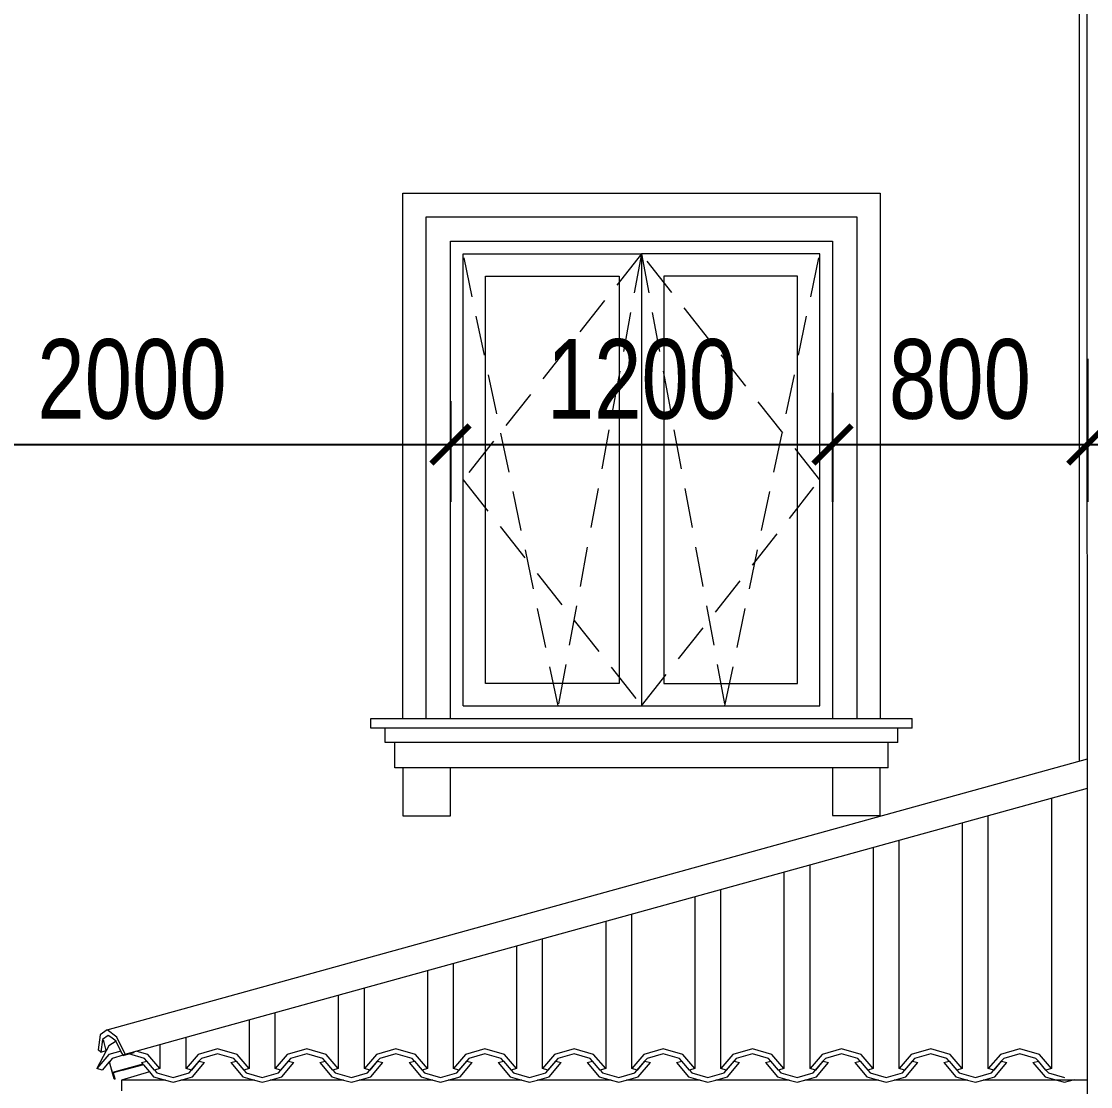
# Model space of a CAD drawing. Header units: millimetres. Extents: x -78046 to 260989, y -99288 to 158505.
# Drawn here: x 194373 to 197731, y 7610 to 10957 of the extents above; entities that cross this region are included whole.
import ezdxf
from ezdxf.xclip import XClip

# ---------------------------------------------------------------- set-up
doc = ezdxf.new("R2010")
doc.units = ezdxf.units.MM
doc.header["$LTSCALE"] = 100
doc.header["$XCLIPFRAME"] = 0
doc.header["$PDMODE"] = 98
doc.linetypes.add('HIDDEN', pattern=[0.375, 0.25, -0.125])
doc.layers.get('Defpoints').update_dxf_attribs({"lineweight": 13})
for name, color, linetype, lineweight in [('-DOOR', 137, 'Continuous', 9), ('-HATCH', 8, 'Continuous', 5), ('-HIDE', 3, 'HIDDEN', 13), ('-LINE1', 7, 'Continuous', 18)]:
    doc.layers.add(name, color=color, linetype=linetype, lineweight=lineweight)
doc.styles.add('AVANH', font='VHAVAN_2.TTF', dxfattribs={"width": 0.8})
doc.dimstyles.new('C_100A3', dxfattribs={"dimscale": 100, "dimtxt": 2.5, "dimasz": 1.2, "dimexe": 1.8, "dimexo": 0, "dimgap": 0.75, "dimtad": 1, "dimdec": 0, "dimzin": 0, "dimdsep": 46, "dimtxsty": 'AVANH', "dimblk": 'ARCHTICK', "dimcen": 0, "dimdle": 1.8, "dimclrd": 256, "dimclre": 256, "dimclrt": 7, "dimadec": 0, "dimazin": 0, "dimtfac": 0.0001, "dimtdec": 0, "dimtix": 1, "dimtmove": 2, "dimatfit": 3, "dimldrblk": 'ARCHTICK', "dimfxl": 1.8, "dimtolj": 1, "dimtzin": 0, "dimarcsym": 0})

# ---------------------------------------------------------------- blocks, each defined once
blk = doc.blocks.new('lancan')
for p, q in [((-1.1, 968.8), (6547.2, 968.8)), ((-1.1, 120), (6547.2, 120)), ((-1.1, 100), (6547.2, 100)), ((-1.1, 0), (6547.2, 0))]:
    blk.add_line(p, q)
blk = doc.blocks.new('_ARCHTICK')
at = {"const_width": 0.15}
blk.add_lwpolyline([(-0.5, -0.5), (0.5, 0.5)], dxfattribs=at)
blk = doc.blocks.new('*D109')
at = {"layer": 'Defpoints', "lineweight": -2, "transparency": 16777216}
for p, q in [((195720.3, 9764.1), (195720.3, 9447.4)), ((196920.5, 9735.9), (196920.5, 9447.4)), ((195540.3, 9627.4), (197100.5, 9627.4))]:
    blk.add_line(p, q, dxfattribs=at)
at = {"layer": 'Defpoints', "color": 0, "transparency": 16777216}
for p in [(195720.3, 9764.1), (196920.5, 9735.9), (196920.5, 9627.4)]:
    blk.add_point(p, dxfattribs=at)
at = {"layer": 'Defpoints', "lineweight": -2, "transparency": 16777216, "xscale": 120, "yscale": 120, "zscale": 120, "rotation": 180}
blk.add_blockref('_ARCHTICK', (195720.3, 9627.4), dxfattribs=at)
at = {"layer": 'Defpoints', "lineweight": -2, "transparency": 16777216, "xscale": 120, "yscale": 120, "zscale": 120}
blk.add_blockref('_ARCHTICK', (196920.5, 9627.4), dxfattribs=at)
at = {"layer": 'Defpoints', "color": 7, "transparency": 16777216, "insert": (196320.4, 9831.7), "char_height": 250, "attachment_point": 5, "style": 'AVANH'}
blk.add_mtext('\\A1;1200', dxfattribs=at)
blk = doc.blocks.new('*D124')
at = {"layer": 'Defpoints', "lineweight": -2, "transparency": 16777216}
for p, q in [((193720.1, 9812), (193720.1, 9447.4)), ((195720.3, 9764.1), (195720.3, 9447.4)), ((193540.1, 9627.4), (195900.3, 9627.4))]:
    blk.add_line(p, q, dxfattribs=at)
at = {"layer": 'Defpoints', "color": 0, "transparency": 16777216}
for p in [(193720.1, 9812), (195720.3, 9764.1), (195720.3, 9627.4)]:
    blk.add_point(p, dxfattribs=at)
at = {"layer": 'Defpoints', "lineweight": -2, "transparency": 16777216, "xscale": 120, "yscale": 120, "zscale": 120, "rotation": 180}
blk.add_blockref('_ARCHTICK', (193720.1, 9627.4), dxfattribs=at)
at = {"layer": 'Defpoints', "lineweight": -2, "transparency": 16777216, "xscale": 120, "yscale": 120, "zscale": 120}
blk.add_blockref('_ARCHTICK', (195720.3, 9627.4), dxfattribs=at)
at = {"layer": 'Defpoints', "color": 7, "transparency": 16777216, "insert": (194720.2, 9831.7), "char_height": 250, "attachment_point": 5, "style": 'AVANH'}
blk.add_mtext('\\A1;2000', dxfattribs=at)
blk = doc.blocks.new('*D125')
at = {"layer": 'Defpoints', "lineweight": -2, "transparency": 16777216}
for p, q in [((197721, 9896.8), (197721, 9447.4)), ((196920.5, 9789.7), (196920.5, 9447.4)), ((196740.5, 9627.4), (197901, 9627.4))]:
    blk.add_line(p, q, dxfattribs=at)
at = {"layer": 'Defpoints', "color": 0, "transparency": 16777216}
for p in [(197721, 9896.8), (196920.5, 9789.7), (197721, 9627.4)]:
    blk.add_point(p, dxfattribs=at)
at = {"layer": 'Defpoints', "lineweight": -2, "transparency": 16777216, "xscale": 120, "yscale": 120, "zscale": 120, "rotation": 180}
blk.add_blockref('_ARCHTICK', (196920.5, 9627.4), dxfattribs=at)
at = {"layer": 'Defpoints', "lineweight": -2, "transparency": 16777216, "xscale": 120, "yscale": 120, "zscale": 120}
blk.add_blockref('_ARCHTICK', (197721, 9627.4), dxfattribs=at)
at = {"layer": 'Defpoints', "color": 7, "transparency": 16777216, "insert": (197320.7, 9831.7), "char_height": 250, "attachment_point": 5, "style": 'AVANH'}
blk.add_mtext('\\A1;800', dxfattribs=at)

msp = doc.modelspace()

# ---------------------------------------------------------------- linework, layer by layer
at = {"layer": '-DOOR', "lineweight": 9}
for p, q in [((195760.3, 8806.6), (195760.3, 10226.6)), ((195760.3, 10226.6), (196320.4, 10226.6)), ((196320.4, 10226.6), (196320.4, 8806.6)), ((196880.5, 10226.6), (196320.4, 10226.6)), ((196880.5, 8806.6), (196880.5, 10226.6)), ((195830.3, 10156.6), (196250.4, 10156.6)), ((195830.3, 8876.6), (195830.3, 10156.6)), ((196250.4, 10156.6), (196250.4, 8876.6)), ((196810.5, 10156.6), (196390.4, 10156.6)), ((196390.4, 10156.6), (196390.4, 8876.6)), ((196810.5, 8876.6), (196810.5, 10156.6)), ((196250.4, 8876.6), (195830.3, 8876.6)), ((196390.4, 8876.6), (196810.5, 8876.6)), ((195760.3, 8806.6), (196320.4, 8806.6)), ((196320.4, 8806.6), (196880.5, 8806.6))]:
    msp.add_line(p, q, dxfattribs=at)
at = {"layer": '-HATCH'}
for p, q in [((197696, 8633.2), (197696, 11166.7)), ((195644, 8766.6), (195644, 10342.9)), ((195644, 10342.9), (196996.8, 10342.9)), ((196996.8, 10342.9), (196996.8, 8766.6)), ((197125.5, 8736.6), (195515.3, 8736.6)), ((197095.5, 8691.6), (195545.3, 8691.6)), ((194989, 7792.9), (197721, 8548.4)), ((197608, 8517.1), (197608, 7667)), ((197328, 8439.7), (197328, 7667)), ((197409.9, 7667), (197409.9, 8462.4)), ((197129.9, 7667), (197129.9, 8384.9)), ((197048, 8362.3), (197048, 7667)), ((196849.9, 7667), (196849.9, 8307.5)), ((196768, 8284.9), (196768, 7667)), ((196569.9, 7667), (196569.9, 8230.1)), ((196488, 8207.4), (196488, 7667)), ((196208, 8130), (196208, 7667)), ((196289.9, 7667), (196289.9, 8152.7)), ((196009.9, 7667), (196009.9, 8075.2)), ((195928, 8052.6), (195928, 7667)), ((195729.9, 7667), (195729.9, 7997.8)), ((195648, 7975.2), (195648, 7667)), ((195368, 7897.7), (195368, 7667)), ((195449.9, 7667), (195449.9, 7920.4)), ((195169.9, 7667), (195169.9, 7843)), ((194698.6, 7712.6), (194988.9, 7792.9)), ((195088, 7820.3), (195088, 7667)), ((194889.9, 7667), (194889.9, 7765.5)), ((194647.7, 7738.3), (194639.4, 7722.7)), ((194669.9, 7752.8), (194647.7, 7738.3)), ((194808, 7742.9), (194808, 7667)), ((194988.9, 7728.7), (194927.7, 7711.7)), ((195050.2, 7711.7), (194988.9, 7728.7)), ((195268.9, 7728.7), (195207.7, 7711.7)), ((195330.2, 7711.7), (195268.9, 7728.7)), ((195548.9, 7728.7), (195487.7, 7711.7)), ((195610.2, 7711.7), (195548.9, 7728.7)), ((195828.9, 7728.7), (195767.7, 7711.7)), ((195890.2, 7711.7), (195828.9, 7728.7)), ((196108.9, 7728.7), (196047.7, 7711.7)), ((196170.2, 7711.7), (196108.9, 7728.7)), ((196388.9, 7728.7), (196327.7, 7711.7)), ((196450.2, 7711.7), (196388.9, 7728.7)), ((196668.9, 7728.7), (196607.7, 7711.7)), ((196730.2, 7711.7), (196668.9, 7728.7)), ((196948.9, 7728.7), (196887.7, 7711.7)), ((197010.2, 7711.7), (196948.9, 7728.7)), ((197228.9, 7728.7), (197167.7, 7711.7)), ((197290.2, 7711.7), (197228.9, 7728.7)), ((197508.9, 7728.7), (197447.7, 7711.7)), ((197570.2, 7711.7), (197508.9, 7728.7)), ((194639.4, 7722.7), (194609.9, 7667.2)), ((194647.7, 7711.7), (194609.9, 7667)), ((194685.5, 7722.2), (194647.7, 7711.7)), ((194658.2, 7699.3), (194649.1, 7688.6)), ((194692.2, 7708.8), (194658.2, 7699.3)), ((194709.8, 7713.2), (194727, 7718)), ((194759.7, 7699.3), (194709.8, 7713.2)), ((194770.2, 7711.7), (194735.8, 7721.2)), ((194767.1, 7690.6), (194759.7, 7699.3)), ((194808, 7667), (194770.2, 7711.7)), ((194927.7, 7711.7), (194889.9, 7667)), ((194938.2, 7699.3), (194931.4, 7691.3)), ((194988.9, 7713.5), (194938.2, 7699.3)), ((195039.7, 7699.3), (194988.9, 7713.5)), ((195047.1, 7690.6), (195039.7, 7699.3)), ((195088, 7667), (195050.2, 7711.7)), ((195207.7, 7711.7), (195169.9, 7667)), ((195218.2, 7699.3), (195211.4, 7691.3)), ((195268.9, 7713.5), (195218.2, 7699.3)), ((195319.7, 7699.3), (195268.9, 7713.5)), ((195327.1, 7690.6), (195319.7, 7699.3)), ((195368, 7667), (195330.2, 7711.7)), ((195487.7, 7711.7), (195449.9, 7667)), ((195498.2, 7699.3), (195491.4, 7691.3)), ((195548.9, 7713.5), (195498.2, 7699.3)), ((195599.7, 7699.3), (195548.9, 7713.5)), ((195607.1, 7690.6), (195599.7, 7699.3)), ((195648, 7667), (195610.2, 7711.7)), ((195767.7, 7711.7), (195729.9, 7667)), ((195778.2, 7699.3), (195771.4, 7691.3)), ((195828.9, 7713.5), (195778.2, 7699.3)), ((195879.7, 7699.3), (195828.9, 7713.5)), ((195887.1, 7690.6), (195879.7, 7699.3)), ((195928, 7667), (195890.2, 7711.7)), ((196047.7, 7711.7), (196009.9, 7667)), ((196058.2, 7699.3), (196051.4, 7691.3)), ((196108.9, 7713.5), (196058.2, 7699.3)), ((196159.7, 7699.3), (196108.9, 7713.5)), ((196167.1, 7690.6), (196159.7, 7699.3)), ((196208, 7667), (196170.2, 7711.7)), ((196327.7, 7711.7), (196289.9, 7667)), ((196338.2, 7699.3), (196331.4, 7691.3)), ((196388.9, 7713.5), (196338.2, 7699.3)), ((196439.7, 7699.3), (196388.9, 7713.5)), ((196447.1, 7690.6), (196439.7, 7699.3)), ((196488, 7667), (196450.2, 7711.7)), ((196607.7, 7711.7), (196569.9, 7667)), ((196618.2, 7699.3), (196611.4, 7691.3)), ((196668.9, 7713.5), (196618.2, 7699.3)), ((196719.7, 7699.3), (196668.9, 7713.5)), ((196727.1, 7690.6), (196719.7, 7699.3)), ((196768, 7667), (196730.2, 7711.7)), ((196887.7, 7711.7), (196849.9, 7667)), ((196898.2, 7699.3), (196891.4, 7691.3)), ((196948.9, 7713.5), (196898.2, 7699.3)), ((196999.7, 7699.3), (196948.9, 7713.5)), ((197007.1, 7690.6), (196999.7, 7699.3)), ((197048, 7667), (197010.2, 7711.7)), ((197167.7, 7711.7), (197129.9, 7667)), ((197178.2, 7699.3), (197171.4, 7691.3)), ((197228.9, 7713.5), (197178.2, 7699.3)), ((197279.7, 7699.3), (197228.9, 7713.5)), ((197287.1, 7690.6), (197279.7, 7699.3)), ((197328, 7667), (197290.2, 7711.7)), ((197447.7, 7711.7), (197409.9, 7667)), ((197458.2, 7699.3), (197451.4, 7691.3)), ((197508.9, 7713.5), (197458.2, 7699.3)), ((197559.7, 7699.3), (197508.9, 7713.5)), ((197567.1, 7690.6), (197559.7, 7699.3)), ((197608, 7667), (197570.2, 7711.7)), ((194609.9, 7667), (194609.9, 7667.2)), ((194626.8, 7662.3), (194609.9, 7667)), ((194648.8, 7688.2), (194626.8, 7662.3)), ((194649.1, 7688.5), (194648.8, 7688.3)), ((194649.8, 7684.6), (194648.8, 7688.3)), ((194648.8, 7688.3), (194648.8, 7688.2)), ((194648.8, 7688.2), (194649.8, 7684.6)), ((194653.3, 7673.1), (194649.1, 7688.6)), ((194649.1, 7688.6), (194649.1, 7688.5)), ((194657.7, 7657), (194649.1, 7688.5)), ((194658.5, 7654.6), (194653.3, 7673.1)), ((194754.6, 7680.7), (194659.1, 7654.7)), ((194687.1, 7661.9), (194659.8, 7654.5)), ((194687.2, 7661.5), (194660.5, 7654.2)), ((194687.3, 7661), (194661.2, 7653.9)), ((194687.5, 7660.6), (194661.4, 7653.5)), ((194754.9, 7680.3), (194687.5, 7662)), ((194687.8, 7661.6), (194687.7, 7661.6)), ((194687.9, 7661.2), (194687.8, 7661.2)), ((194688.1, 7660.8), (194687.9, 7660.7)), ((194755.2, 7680), (194688.2, 7661.7)), ((194688.5, 7661.4), (194688.4, 7661.3)), ((194688.6, 7660.9), (194688.5, 7660.9)), ((194755.5, 7679.6), (194689, 7661.5)), ((194689.2, 7661.1), (194689.1, 7661)), ((194755.9, 7679.2), (194689.7, 7661.2)), ((194750.2, 7685.9), (194767.1, 7690.6)), ((194750.2, 7685.9), (194754.6, 7680.7)), ((194754.6, 7680.7), (194754.9, 7680.3)), ((194754.9, 7680.3), (194755.2, 7680)), ((194755.2, 7680), (194755.5, 7679.6)), ((194755.5, 7679.6), (194755.9, 7679.2)), ((194755.9, 7679.2), (194774.7, 7657)), ((194791.1, 7662.3), (194767.1, 7690.6)), ((194808, 7667), (194791.1, 7662.3)), ((194791.1, 7662.3), (194798.5, 7653.6)), ((194906.8, 7662.3), (194889.9, 7667)), ((194900, 7653.6), (194931.4, 7690.6)), ((194931.4, 7691.3), (194906.8, 7662.3)), ((194910.5, 7641.3), (194948.3, 7685.9)), ((194931.4, 7691.3), (194931.4, 7690.6)), ((194931.4, 7690.6), (194948.3, 7685.9)), ((195030.2, 7685.9), (195047.1, 7690.6)), ((195030.2, 7685.9), (195068, 7641.3)), ((195047.1, 7690.6), (195071.1, 7662.3)), ((195088, 7667), (195071.1, 7662.3)), ((195071.1, 7662.3), (195078.5, 7653.6)), ((195186.8, 7662.3), (195169.9, 7667)), ((195180, 7653.6), (195211.4, 7690.6)), ((195211.4, 7691.3), (195186.8, 7662.3)), ((195190.5, 7641.3), (195228.3, 7685.9)), ((195211.4, 7691.3), (195211.4, 7690.6)), ((195211.4, 7690.6), (195228.3, 7685.9)), ((195310.2, 7685.9), (195327.1, 7690.6)), ((195310.2, 7685.9), (195348, 7641.3)), ((195351.1, 7662.3), (195327.1, 7690.6)), ((195368, 7667), (195351.1, 7662.3)), ((195351.1, 7662.3), (195358.5, 7653.6)), ((195466.8, 7662.3), (195449.9, 7667)), ((195460, 7653.6), (195491.4, 7690.6)), ((195491.4, 7691.3), (195466.8, 7662.3)), ((195470.5, 7641.3), (195508.3, 7685.9)), ((195491.4, 7691.3), (195491.4, 7690.6)), ((195491.4, 7690.6), (195508.3, 7685.9)), ((195590.2, 7685.9), (195607.1, 7690.6)), ((195590.2, 7685.9), (195628, 7641.3)), ((195607.1, 7690.6), (195631.1, 7662.3)), ((195648, 7667), (195631.1, 7662.3)), ((195631.1, 7662.3), (195638.5, 7653.6)), ((195746.8, 7662.3), (195729.9, 7667)), ((195740, 7653.6), (195771.4, 7690.6)), ((195771.4, 7691.3), (195746.8, 7662.3)), ((195750.5, 7641.3), (195788.3, 7685.9)), ((195771.4, 7691.3), (195771.4, 7690.6)), ((195771.4, 7690.6), (195788.3, 7685.9)), ((195870.2, 7685.9), (195887.1, 7690.6)), ((195870.2, 7685.9), (195908, 7641.3)), ((195887.1, 7690.6), (195911.1, 7662.3)), ((195928, 7667), (195911.1, 7662.3)), ((195911.1, 7662.3), (195918.5, 7653.6)), ((196026.8, 7662.3), (196009.9, 7667)), ((196020, 7653.6), (196051.4, 7690.6)), ((196051.4, 7691.3), (196026.8, 7662.3)), ((196030.5, 7641.3), (196068.3, 7685.9)), ((196051.4, 7691.3), (196051.4, 7690.6)), ((196051.4, 7690.6), (196068.3, 7685.9)), ((196150.2, 7685.9), (196167.1, 7690.6)), ((196150.2, 7685.9), (196188, 7641.3)), ((196191.1, 7662.3), (196167.1, 7690.6)), ((196208, 7667), (196191.1, 7662.3)), ((196191.1, 7662.3), (196198.5, 7653.6)), ((196306.8, 7662.3), (196289.9, 7667)), ((196300, 7653.6), (196331.4, 7690.6)), ((196331.4, 7691.3), (196306.8, 7662.3)), ((196310.5, 7641.3), (196348.3, 7685.9)), ((196331.4, 7691.3), (196331.4, 7690.6)), ((196331.4, 7690.6), (196348.3, 7685.9)), ((196430.2, 7685.9), (196447.1, 7690.6)), ((196430.2, 7685.9), (196468, 7641.3)), ((196471.1, 7662.3), (196447.1, 7690.6)), ((196488, 7667), (196471.1, 7662.3)), ((196471.1, 7662.3), (196478.5, 7653.6)), ((196586.8, 7662.3), (196569.9, 7667)), ((196580, 7653.6), (196611.4, 7690.6)), ((196611.4, 7691.3), (196586.8, 7662.3)), ((196590.5, 7641.3), (196628.3, 7685.9)), ((196611.4, 7691.3), (196611.4, 7690.6)), ((196611.4, 7690.6), (196628.3, 7685.9)), ((196710.2, 7685.9), (196727.1, 7690.6)), ((196710.2, 7685.9), (196748, 7641.3)), ((196751.1, 7662.3), (196727.1, 7690.6)), ((196768, 7667), (196751.1, 7662.3)), ((196751.1, 7662.3), (196758.5, 7653.6)), ((196866.8, 7662.3), (196849.9, 7667)), ((196860, 7653.6), (196891.4, 7690.6)), ((196891.4, 7691.3), (196866.8, 7662.3)), ((196870.5, 7641.3), (196908.3, 7685.9)), ((196891.4, 7691.3), (196891.4, 7690.6)), ((196891.4, 7690.6), (196908.3, 7685.9)), ((196990.2, 7685.9), (197007.1, 7690.6)), ((196990.2, 7685.9), (197028, 7641.3)), ((197007.1, 7690.6), (197031.1, 7662.3)), ((197048, 7667), (197031.1, 7662.3)), ((197031.1, 7662.3), (197038.5, 7653.6)), ((197146.8, 7662.3), (197129.9, 7667)), ((197140, 7653.6), (197171.4, 7690.6)), ((197171.4, 7691.3), (197146.8, 7662.3)), ((197150.5, 7641.3), (197188.3, 7685.9)), ((197171.4, 7691.3), (197171.4, 7690.6)), ((197171.4, 7690.6), (197188.3, 7685.9)), ((197270.2, 7685.9), (197287.1, 7690.6)), ((197270.2, 7685.9), (197308, 7641.3)), ((197287.1, 7690.6), (197311.1, 7662.3)), ((197328, 7667), (197311.1, 7662.3)), ((197311.1, 7662.3), (197318.5, 7653.6)), ((197426.8, 7662.3), (197409.9, 7667)), ((197420, 7653.6), (197451.4, 7690.6)), ((197451.4, 7691.3), (197426.8, 7662.3)), ((197430.5, 7641.3), (197468.3, 7685.9)), ((197451.4, 7691.3), (197451.4, 7690.6)), ((197451.4, 7690.6), (197468.3, 7685.9)), ((197550.2, 7685.9), (197567.1, 7690.6)), ((197550.2, 7685.9), (197588, 7641.3)), ((197591.1, 7662.3), (197567.1, 7690.6)), ((197608, 7667), (197591.1, 7662.3)), ((197591.1, 7662.3), (197598.5, 7653.6)), ((194663.9, 7634.7), (194657.7, 7657)), ((194658.6, 7654.6), (194658.5, 7654.6)), ((194659, 7654.7), (194658.6, 7654.6)), ((194658.6, 7654.6), (194663.9, 7634.7)), ((194664.6, 7634.4), (194659, 7654.7)), ((194659.1, 7654.7), (194659, 7654.7)), ((194659.2, 7654.3), (194659.1, 7654.7)), ((194659.3, 7654.3), (194659.2, 7654.3)), ((194659.7, 7654.4), (194659.3, 7654.3)), ((194659.3, 7654.3), (194664.6, 7634.4)), ((194659.8, 7654.5), (194659.7, 7654.4)), ((194665.3, 7634.1), (194659.7, 7654.4)), ((194659.9, 7654), (194659.8, 7654.5)), ((194660, 7654.1), (194659.9, 7654)), ((194660.4, 7654.2), (194660, 7654.1)), ((194660, 7654.1), (194665.3, 7634.1)), ((194666, 7633.9), (194660.4, 7654.2)), ((194660.5, 7654.2), (194660.4, 7654.2)), ((194660.6, 7653.8), (194660.5, 7654.2)), ((194660.7, 7653.8), (194660.6, 7653.8)), ((194661.1, 7653.9), (194660.7, 7653.8)), ((194660.7, 7653.8), (194666, 7633.9)), ((194664.7, 7640.9), (194661.1, 7653.9)), ((194661.2, 7653.9), (194661.1, 7653.9)), ((194661.3, 7653.5), (194661.2, 7653.9)), ((194661.4, 7653.5), (194661.3, 7653.5)), ((194661.4, 7653.5), (194666, 7636.4)), ((194666, 7636.4), (194664.7, 7640.9)), ((194666, 7636.4), (194666.7, 7633.6)), ((194774.7, 7657), (194686.6, 7631)), ((194824.8, 7631), (194686.6, 7631)), ((194774.7, 7657), (194788, 7641.3)), ((194788, 7641.3), (194824.8, 7631)), ((194798.5, 7653.6), (194849.2, 7639.4)), ((194824.8, 7631), (194849.2, 7624.2)), ((194849.2, 7639.4), (194900, 7653.6)), ((194849.2, 7624.2), (194873.7, 7631)), ((194873.7, 7631), (194910.5, 7641.3)), ((195104.8, 7631), (194873.7, 7631)), ((195068, 7641.3), (195104.8, 7631)), ((195078.5, 7653.6), (195129.2, 7639.4)), ((195104.8, 7631), (195129.2, 7624.2)), ((195129.2, 7639.4), (195180, 7653.6)), ((195129.2, 7624.2), (195153.7, 7631)), ((195153.7, 7631), (195190.5, 7641.3)), ((195384.8, 7631), (195153.7, 7631)), ((195348, 7641.3), (195384.8, 7631)), ((195358.5, 7653.6), (195409.2, 7639.4)), ((195384.8, 7631), (195409.2, 7624.2)), ((195409.2, 7639.4), (195460, 7653.6)), ((195409.2, 7624.2), (195433.7, 7631)), ((195433.7, 7631), (195470.5, 7641.3)), ((195664.8, 7631), (195433.7, 7631)), ((195628, 7641.3), (195664.8, 7631)), ((195638.5, 7653.6), (195689.2, 7639.4)), ((195664.8, 7631), (195689.2, 7624.2)), ((195689.2, 7639.4), (195740, 7653.6)), ((195689.2, 7624.2), (195713.7, 7631)), ((195713.7, 7631), (195750.5, 7641.3)), ((195944.8, 7631), (195713.7, 7631)), ((195908, 7641.3), (195944.8, 7631)), ((195918.5, 7653.6), (195969.2, 7639.4)), ((195944.8, 7631), (195969.2, 7624.2)), ((195969.2, 7639.4), (196020, 7653.6)), ((195969.2, 7624.2), (195993.7, 7631)), ((195993.7, 7631), (196030.5, 7641.3)), ((196224.8, 7631), (195993.7, 7631)), ((196188, 7641.3), (196224.8, 7631)), ((196198.5, 7653.6), (196249.2, 7639.4)), ((196224.8, 7631), (196249.2, 7624.2)), ((196249.2, 7639.4), (196300, 7653.6)), ((196249.2, 7624.2), (196273.7, 7631)), ((196273.7, 7631), (196310.5, 7641.3)), ((196504.8, 7631), (196273.7, 7631)), ((196468, 7641.3), (196504.8, 7631)), ((196478.5, 7653.6), (196529.2, 7639.4)), ((196504.8, 7631), (196529.2, 7624.2)), ((196529.2, 7639.4), (196580, 7653.6)), ((196529.2, 7624.2), (196553.7, 7631)), ((196553.7, 7631), (196590.5, 7641.3)), ((196784.8, 7631), (196553.7, 7631)), ((196748, 7641.3), (196784.8, 7631)), ((196758.5, 7653.6), (196809.2, 7639.4)), ((196784.8, 7631), (196809.2, 7624.2)), ((196809.2, 7639.4), (196860, 7653.6)), ((196809.2, 7624.2), (196833.7, 7631)), ((196833.7, 7631), (196870.5, 7641.3)), ((197064.8, 7631), (196833.7, 7631)), ((197028, 7641.3), (197064.8, 7631)), ((197038.5, 7653.6), (197089.2, 7639.4)), ((197064.8, 7631), (197089.2, 7624.2)), ((197089.2, 7639.4), (197140, 7653.6)), ((197089.2, 7624.2), (197113.7, 7631)), ((197113.7, 7631), (197150.5, 7641.3)), ((197344.8, 7631), (197113.7, 7631)), ((197308, 7641.3), (197344.8, 7631)), ((197318.5, 7653.6), (197369.2, 7639.4)), ((197344.8, 7631), (197369.2, 7624.2)), ((197369.2, 7639.4), (197420, 7653.6)), ((197369.2, 7624.2), (197393.7, 7631)), ((197393.7, 7631), (197430.5, 7641.3)), ((197721, 7631), (197393.7, 7631)), ((197588, 7641.3), (197624.8, 7631)), ((197598.5, 7653.6), (197649.2, 7639.4)), ((197624.8, 7631), (197649.2, 7624.2)), ((197649.2, 7624.2), (197681, 7633))]:
    msp.add_line(p, q, dxfattribs=at)
at = {"layer": '-HIDE', "ltscale": 5}
for points in [[(196320.4, 10226.8), (196058.5, 8806.8), (195760.3, 10226.8)], [(196320.4, 10226.6), (195760.3, 9516.6), (196320.4, 8806.6), (196880.5, 9516.6), (196320.4, 10226.6)], [(196320.4, 10226.8), (196582.4, 8806.8), (196880.5, 10226.8)]]:
    msp.add_lwpolyline(points, dxfattribs=at)
at = {"layer": '-LINE1', "color": 0, "lineweight": 20}
for p, q in [((197721, 7344.7), (197720.9, 11066.7)), ((195570.3, 8766.6), (195570.3, 10416.6)), ((195570.3, 10416.6), (197070.5, 10416.6)), ((197070.5, 10416.6), (197070.5, 8766.6)), ((195720.3, 8766.6), (195720.3, 10266.6)), ((195720.3, 10266.6), (196920.5, 10266.6)), ((196920.5, 10266.6), (196920.5, 8766.6)), ((195470.3, 8736.6), (195470.3, 8766.6)), ((195470.3, 8766.6), (195570.3, 8766.6)), ((195570.3, 8766.6), (195644, 8766.6)), ((195644, 8766.6), (195720.3, 8766.6)), ((195720.3, 8766.6), (196920.5, 8766.6)), ((196920.5, 8766.6), (196996.8, 8766.6)), ((196996.8, 8766.6), (197070.5, 8766.6)), ((197070.5, 8766.6), (197170.5, 8766.6)), ((197170.5, 8736.6), (197170.5, 8766.6)), ((195515.3, 8736.6), (195470.3, 8736.6)), ((195515.3, 8691.6), (195515.3, 8736.6)), ((197125.5, 8691.6), (197125.5, 8736.6)), ((197170.5, 8736.6), (197125.5, 8736.6)), ((195545.3, 8691.6), (195515.3, 8691.6)), ((195545.3, 8611.6), (195545.3, 8691.6)), ((197095.5, 8611.6), (197095.5, 8691.6)), ((197125.5, 8691.6), (197095.5, 8691.6)), ((194642.2, 7788.7), (197721, 8640.1)), ((195570.3, 8611.6), (195545.3, 8611.6)), ((195570.3, 8611.6), (195570.3, 8610.8)), ((195720.3, 8611.6), (195570.3, 8611.6)), ((195570.3, 8610.8), (195570.3, 8461.2)), ((196920.5, 8611.6), (195720.3, 8611.6)), ((195720.3, 8461.2), (195720.3, 8611.6)), ((196920.5, 8612.7), (197070.5, 8612.7)), ((197070.5, 8611.6), (196920.5, 8611.6)), ((196920.5, 8611.6), (196920.5, 8462.4)), ((197095.5, 8611.6), (197070.5, 8611.6)), ((197070.5, 8462.4), (197070.5, 8611.6)), ((195570.3, 8461.3), (195720.3, 8461.2)), ((196920.5, 8462.4), (197070.5, 8462.4)), ((194619.8, 7773.5), (194613.6, 7725.6)), ((194642.2, 7788.7), (194619.8, 7773.5)), ((194627, 7758.9), (194621.9, 7719.1)), ((194645.6, 7771.5), (194627, 7758.9)), ((194672.3, 7765.5), (194642.2, 7788.7)), ((194653.6, 7765.4), (194645.6, 7771.5)), ((194669.9, 7752.8), (194653.6, 7765.4)), ((194698.6, 7712.6), (194672.3, 7765.5)), ((194621.9, 7719.1), (194613.6, 7725.6)), ((194632.3, 7749.1), (194630.5, 7756.1)), ((194639.1, 7723.9), (194632.3, 7749.1)), ((194670.6, 7752.2), (194669.9, 7752.8)), ((194685.5, 7722.2), (194670.6, 7752.2)), ((194621.9, 7719.1), (194639.1, 7723.9)), ((194639.4, 7722.7), (194639.1, 7723.9)), ((194692.2, 7708.8), (194685.5, 7722.2)), ((194692.4, 7708.4), (194692.2, 7708.8)), ((194692.4, 7708.4), (194709.8, 7713.2)), ((194698.6, 7712.6), (194692.4, 7708.4)), ((194686.6, 7631), (194686.6, 7596.7))]:
    msp.add_line(p, q, dxfattribs=at)

# ---------------------------------------------------------------- block references
at = {"layer": '-HATCH'}
ref = msp.add_blockref('lancan', (191619.1, 8001.8), dxfattribs=at)
XClip(ref).set_block_clipping_path([(32.438618537, -0.0357976484), (2467.191222131, 968.8014651193)])

# ---------------------------------------------------------------- dimensions: what is measured, and where the dimension line sits
at = {"layer": 'Defpoints', "color": 2}
for base, p1, p2, picture, middle in [((195720.3, 9627.4), (193720.1, 9812), (195720.3, 9764.1), '*D124', (194720.2, 9831.7)), ((196920.5, 9627.4), (195720.3, 9764.1), (196920.5, 9735.9), '*D109', (196320.4, 9831.7)), ((197720.9659, 9627.4122), (196920.5041, 9789.6643), (197720.9659, 9896.7807), '*D125', (197320.735, 9831.7083))]:
    dim = msp.add_linear_dim(base=base, p1=p1, p2=p2, dimstyle='C_100A3', dxfattribs=at)
    dim.commit()
    dim.dimension.update_dxf_attribs({"geometry": picture, "text_midpoint": middle})

doc.saveas('drawing.dxf')
